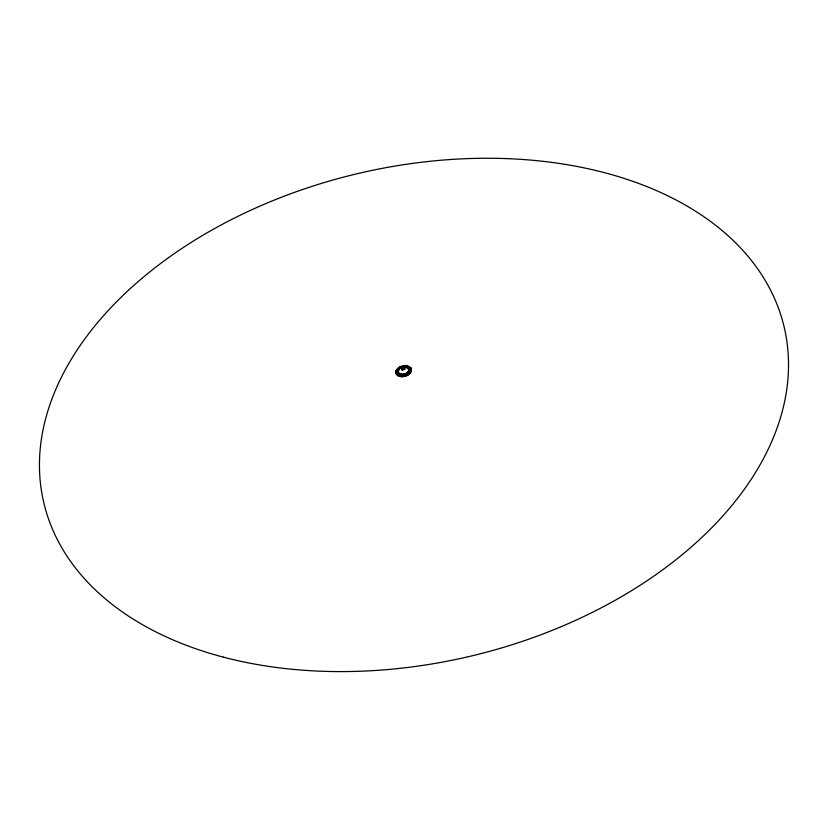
<?xml version="1.0" encoding="UTF-8"?>
<svg xmlns="http://www.w3.org/2000/svg" width="830" height="830" viewBox="0 0 830 830"><rect width="100%" height="100%" fill="white"/><g stroke="black" fill="none" stroke-linecap="round" stroke-linejoin="round"><path stroke-width="1.25" d="M397.736 369.734L399.77 367.721L407.323 366.186L403.567 366.051L397.736 369.734L401.72 367.721L401.284 366.258L399.593 366.767L395.817 370.782C394.769 380.555 413.734 377.059 411.224 368.198L408.951 366.455L405.331 365.511C404.075 365.024 393.97 369.589 397.944 369.485M398.089 375.803L395.682 372.255L395.817 370.782L397.186 370.813L397.892 369.796M397.186 370.813C396.211 376.696 404.957 376.011 408.153 373.521L408.298 373.116C412.707 370.221 407.603 364.785 403.401 366.715M397.207 371.964L397.248 373.344M411.161 368.904L411.275 371.446M395.671 372.483L395.879 371.228M399.489 367.348L399.593 366.767C402.612 367.752 408.453 365.843 408.889 370.439C407.468 374.569 400.07 376.218 397.985 371.84L399.427 369.07L398.504 368.779M409.325 374.029L411.379 370.896L409.916 371.01M400.714 375.461L401.139 374.34M410.539 372.826L409.335 372.265M401.928 375.264L401.668 376.644M405.766 367.161L406.212 366.767M408.516 368.79L409.688 368.624L409.481 372.079M396.823 374.89L397.809 374.019M404.48 367.213L405.434 365.937M407.54 372.629L409.522 373.158C408.557 376.011 397.736 378.791 399.967 373.988M402.436 374.33L402.228 375.233M395.889 371.072L396.553 369.869M400.319 375.274L399.718 376.301L398.099 375.451L399.344 374.901M406.97 367.669L407.551 366.819L409.74 368.759M396.014 373.77L397.228 372.919M397.134 370.958L395.682 372.255L397.311 372.494L397.985 371.84M406.576 366.819C408.391 367.14 409.844 366.134 411.172 368.728L411.224 368.198L409.781 368.883M397.829 368.51L398.026 369.392M399.012 373.293L398.037 374.288M403.11 375.222L407.167 373.77L409.449 371.913L408.308 371.705L409.979 370.906M398.41 372.68L397.238 373.282L400.734 375.347L405.673 374.672M403.868 374.309L403.733 376.509M409.107 367.866L410.279 367.659M409.864 370.066L411.441 370.045M401.357 366.549L403.401 366.123M398.473 368.655L400.444 368.178A5.447 3.486 -13.4 0 1 408.775 369.641A5.447 3.486 -13.4 0 1 401.108 374.154A5.447 3.486 -13.4 0 1 400.413 368.126L399.811 367.887M401.596 368.157L404.604 367.597L404.812 369.423L401.793 369.983L401.554 367.213L404.189 366.715L404.615 369.34L404.189 366.715M402 367.576L402.446 369.744L402 367.576L403.888 367.223L404.137 369.423L403.888 367.223M402.197 368.396L404.075 368.043M404.366 368.313L401.73 368.8L401.969 369.827L401.554 367.213M402.239 368.811L402.716 369.578M402.249 368.925L403.93 368.499L403.847 369.371M397.072 371.062L398.224 370.875M397.695 369.941L398.639 369.838M408.568 369.143L409.906 369.558M409.014 366.736L407.053 366.072M408.889 370.439L409.864 370.647M402 375.253L403.66 376.218M406.451 373.178L407.26 374.154M406.908 374.257L407.675 375.202M405.237 373.936L405.631 374.475M407.738 367.088L407.904 368.23L408.972 367.721M405.279 374.724L405.777 376.021L403.961 375.139M403.038 366.756L403.069 367.171M397.041 371.145L397.311 372.494M399.593 366.767L399.655 368.001M223.664 657.215A380.462 247.797 -13.4 0 0 788.5 367.119A380.462 247.797 -13.4 0 0 229.775 220.427A380.462 247.797 -13.4 0 0 223.664 657.215"/></g></svg>
